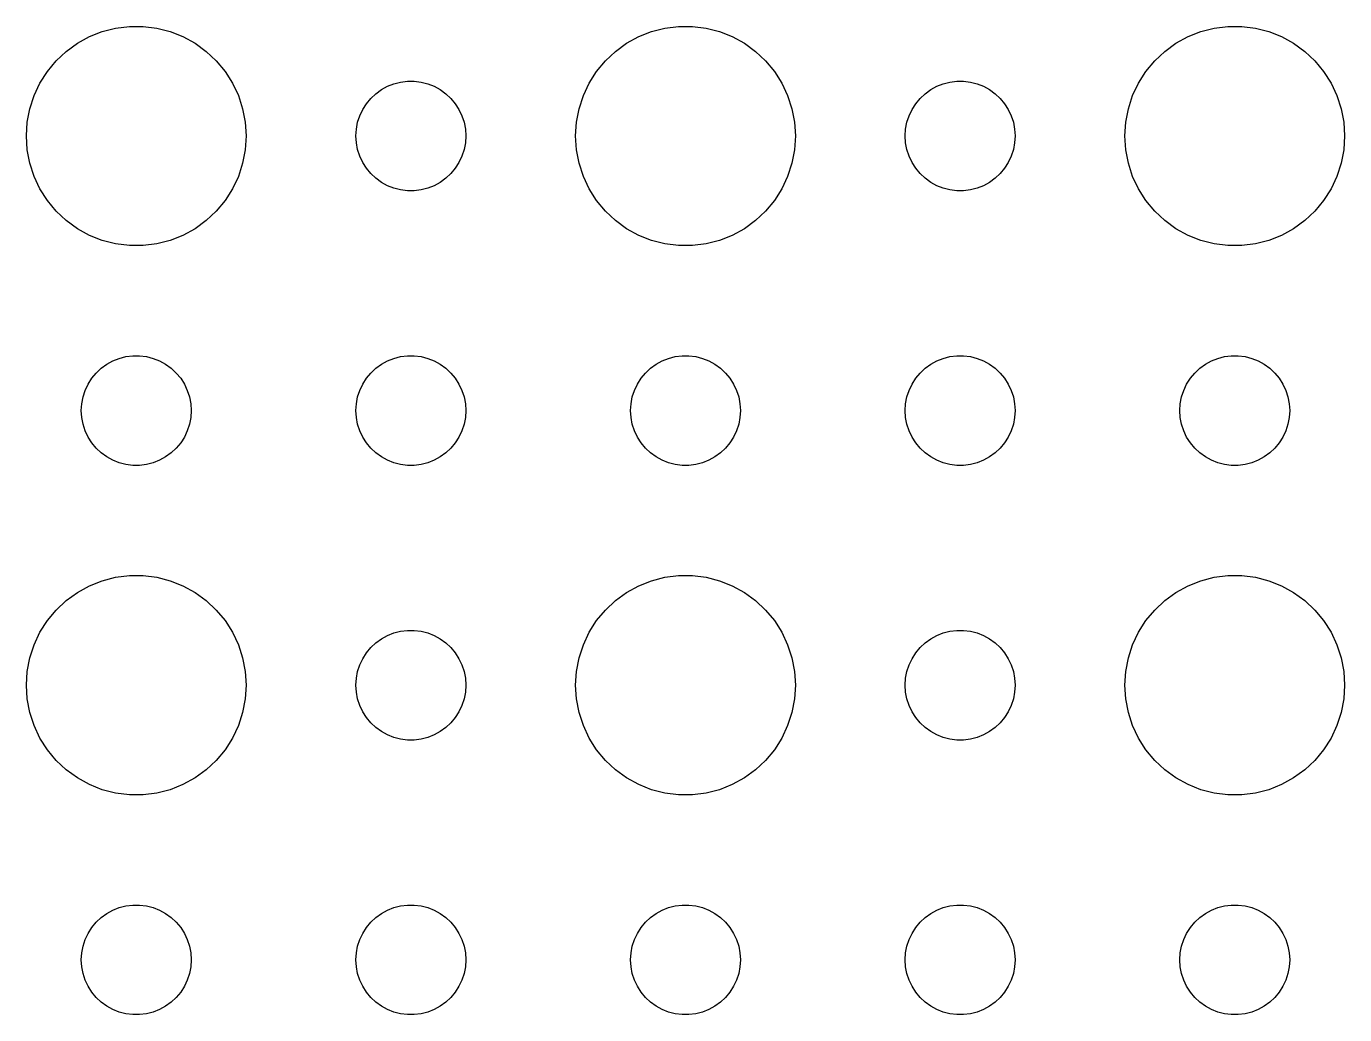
# Model space of a CAD drawing. Header units: metres. Extents: x -150 to 150, y -104 to 104.
# Drawn here: x -115.5 to -79.5, y -31.5 to -4.51 of the extents above; entities that cross this region are included whole.
import ezdxf

# ---------------------------------------------------------------- set-up
doc = ezdxf.new("R2010")
doc.units = ezdxf.units.M

msp = doc.modelspace()

# ---------------------------------------------------------------- linework, layer by layer
for p, q in [((-113.777, -4.78551), (-113.427, -4.64682)), ((-113.427, -4.64682), (-113.062, -4.55313)), ((-113.062, -4.55313), (-112.688, -4.50591)), ((-112.688, -4.50591), (-112.312, -4.50591)), ((-112.312, -4.50591), (-111.938, -4.55313)), ((-111.938, -4.55313), (-111.573, -4.64682)), ((-111.573, -4.64682), (-111.223, -4.78551)), ((-98.7773, -4.78551), (-98.427, -4.64682)), ((-98.427, -4.64682), (-98.0621, -4.55313)), ((-98.0621, -4.55313), (-97.6884, -4.50591)), ((-97.6884, -4.50591), (-97.3116, -4.50591)), ((-97.3116, -4.50591), (-96.9379, -4.55313)), ((-96.9379, -4.55313), (-96.573, -4.64682)), ((-96.573, -4.64682), (-96.2227, -4.78551)), ((-83.7773, -4.78551), (-83.427, -4.64682)), ((-83.427, -4.64682), (-83.0621, -4.55313)), ((-83.0621, -4.55313), (-82.6884, -4.50591)), ((-82.6884, -4.50591), (-82.3116, -4.50591)), ((-82.3116, -4.50591), (-81.9379, -4.55313)), ((-81.9379, -4.55313), (-81.573, -4.64682)), ((-81.573, -4.64682), (-81.2227, -4.78551)), ((-114.412, -5.18845), (-114.107, -4.96701)), ((-114.107, -4.96701), (-113.777, -4.78551)), ((-111.223, -4.78551), (-110.893, -4.96701)), ((-110.893, -4.96701), (-110.588, -5.18845)), ((-99.4123, -5.18845), (-99.1075, -4.96701)), ((-99.1075, -4.96701), (-98.7773, -4.78551)), ((-96.2227, -4.78551), (-95.8925, -4.96701)), ((-95.8925, -4.96701), (-95.5877, -5.18845)), ((-84.4123, -5.18845), (-84.1075, -4.96701)), ((-84.1075, -4.96701), (-83.7773, -4.78551)), ((-81.2227, -4.78551), (-80.8925, -4.96701)), ((-80.8925, -4.96701), (-80.5877, -5.18845)), ((-114.687, -5.44635), (-114.412, -5.18845)), ((-110.588, -5.18845), (-110.313, -5.44635)), ((-99.6869, -5.44635), (-99.4123, -5.18845)), ((-95.5877, -5.18845), (-95.3131, -5.44635)), ((-84.6869, -5.44635), (-84.4123, -5.18845)), ((-80.5877, -5.18845), (-80.3131, -5.44635)), ((-115.129, -6.05473), (-114.927, -5.73663)), ((-114.927, -5.73663), (-114.687, -5.44635)), ((-110.313, -5.44635), (-110.073, -5.73663)), ((-110.073, -5.73663), (-109.871, -6.05473)), ((-100.129, -6.05473), (-99.927, -5.73663)), ((-99.927, -5.73663), (-99.6869, -5.44635)), ((-95.3131, -5.44635), (-95.073, -5.73663)), ((-95.073, -5.73663), (-94.8711, -6.05473)), ((-85.1289, -6.05473), (-84.927, -5.73663)), ((-84.927, -5.73663), (-84.6869, -5.44635)), ((-80.3131, -5.44635), (-80.073, -5.73663)), ((-80.073, -5.73663), (-79.8711, -6.05473)), ((-115.289, -6.39561), (-115.129, -6.05473)), ((-109.871, -6.05473), (-109.711, -6.39561)), ((-105.639, -6.14275), (-105.464, -6.07341)), ((-105.464, -6.07341), (-105.281, -6.02657)), ((-105.281, -6.02657), (-105.094, -6.00294)), ((-105.094, -6.00294), (-104.906, -6.00294)), ((-104.906, -6.00294), (-104.719, -6.02657)), ((-104.719, -6.02657), (-104.536, -6.07341)), ((-104.536, -6.07341), (-104.361, -6.14275)), ((-100.289, -6.39561), (-100.129, -6.05473)), ((-94.8711, -6.05473), (-94.7107, -6.39561)), ((-90.6387, -6.14275), (-90.4635, -6.07341)), ((-90.4635, -6.07341), (-90.2811, -6.02657)), ((-90.2811, -6.02657), (-90.0942, -6.00294)), ((-90.0942, -6.00294), (-89.9058, -6.00294)), ((-89.9058, -6.00294), (-89.7189, -6.02657)), ((-89.7189, -6.02657), (-89.5365, -6.07341)), ((-89.5365, -6.07341), (-89.3613, -6.14275)), ((-85.2893, -6.39561), (-85.1289, -6.05473)), ((-79.8711, -6.05473), (-79.7107, -6.39561)), ((-115.406, -6.75392), (-115.289, -6.39561)), ((-109.711, -6.39561), (-109.594, -6.75392)), ((-106.214, -6.61832), (-106.093, -6.47318)), ((-106.093, -6.47318), (-105.956, -6.34422)), ((-105.956, -6.34422), (-105.804, -6.23351)), ((-105.804, -6.23351), (-105.639, -6.14275)), ((-104.361, -6.14275), (-104.196, -6.23351)), ((-104.196, -6.23351), (-104.044, -6.34422)), ((-104.044, -6.34422), (-103.907, -6.47318)), ((-103.907, -6.47318), (-103.786, -6.61832)), ((-100.406, -6.75392), (-100.289, -6.39561)), ((-94.7107, -6.39561), (-94.5943, -6.75392)), ((-91.2135, -6.61832), (-91.0934, -6.47318)), ((-91.0934, -6.47318), (-90.9561, -6.34422)), ((-90.9561, -6.34422), (-90.8037, -6.23351)), ((-90.8037, -6.23351), (-90.6387, -6.14275)), ((-89.3613, -6.14275), (-89.1963, -6.23351)), ((-89.1963, -6.23351), (-89.0439, -6.34422)), ((-89.0439, -6.34422), (-88.9065, -6.47318)), ((-88.9065, -6.47318), (-88.7865, -6.61832)), ((-85.4057, -6.75392), (-85.2893, -6.39561)), ((-79.7107, -6.39561), (-79.5943, -6.75392)), ((-115.476, -7.12399), (-115.406, -6.75392)), ((-109.594, -6.75392), (-109.524, -7.12399)), ((-106.395, -6.9478), (-106.314, -6.77736)), ((-106.314, -6.77736), (-106.214, -6.61832)), ((-103.786, -6.61832), (-103.686, -6.77736)), ((-103.686, -6.77736), (-103.605, -6.9478)), ((-100.476, -7.12399), (-100.406, -6.75392)), ((-94.5943, -6.75392), (-94.5237, -7.12399)), ((-91.3947, -6.9478), (-91.3145, -6.77736)), ((-91.3145, -6.77736), (-91.2135, -6.61832)), ((-88.7865, -6.61832), (-88.6855, -6.77736)), ((-88.6855, -6.77736), (-88.6053, -6.9478)), ((-85.4763, -7.12399), (-85.4057, -6.75392)), ((-79.5943, -6.75392), (-79.5237, -7.12399)), ((-115.5, -7.5), (-115.476, -7.12399)), ((-109.524, -7.12399), (-109.5, -7.5)), ((-106.488, -7.312), (-106.453, -7.12695)), ((-106.453, -7.12695), (-106.395, -6.9478)), ((-103.605, -6.9478), (-103.547, -7.12695)), ((-103.547, -7.12695), (-103.512, -7.312)), ((-100.5, -7.5), (-100.476, -7.12399)), ((-94.5237, -7.12399), (-94.5, -7.5)), ((-91.4882, -7.312), (-91.4529, -7.12695)), ((-91.4529, -7.12695), (-91.3947, -6.9478)), ((-88.6053, -6.9478), (-88.5471, -7.12695)), ((-88.5471, -7.12695), (-88.5118, -7.312)), ((-85.5, -7.5), (-85.4763, -7.12399)), ((-79.5237, -7.12399), (-79.5, -7.5)), ((-115.476, -7.87599), (-115.5, -7.5)), ((-109.5, -7.5), (-109.524, -7.87599)), ((-106.5, -7.5), (-106.488, -7.312)), ((-106.488, -7.68799), (-106.5, -7.5)), ((-103.512, -7.312), (-103.5, -7.5)), ((-103.5, -7.5), (-103.512, -7.68799)), ((-100.476, -7.87599), (-100.5, -7.5)), ((-94.5, -7.5), (-94.5237, -7.87599)), ((-91.5, -7.5), (-91.4882, -7.312)), ((-91.4882, -7.68799), (-91.5, -7.5)), ((-88.5118, -7.312), (-88.5, -7.5)), ((-88.5, -7.5), (-88.5118, -7.68799)), ((-85.4763, -7.87599), (-85.5, -7.5)), ((-79.5, -7.5), (-79.5237, -7.87599)), ((-115.406, -8.24606), (-115.476, -7.87599)), ((-109.524, -7.87599), (-109.594, -8.24606)), ((-106.453, -7.87303), (-106.488, -7.68799)), ((-106.395, -8.05219), (-106.453, -7.87303)), ((-103.547, -7.87303), (-103.605, -8.05219)), ((-103.512, -7.68799), (-103.547, -7.87303)), ((-100.406, -8.24606), (-100.476, -7.87599)), ((-94.5237, -7.87599), (-94.5943, -8.24606)), ((-91.4529, -7.87303), (-91.4882, -7.68799)), ((-91.3947, -8.05219), (-91.4529, -7.87303)), ((-88.5471, -7.87303), (-88.6053, -8.05219)), ((-88.5118, -7.68799), (-88.5471, -7.87303)), ((-85.4057, -8.24606), (-85.4763, -7.87599)), ((-79.5237, -7.87599), (-79.5943, -8.24606)), ((-115.289, -8.60437), (-115.406, -8.24606)), ((-109.594, -8.24606), (-109.711, -8.60437)), ((-106.314, -8.22263), (-106.395, -8.05219)), ((-106.214, -8.38167), (-106.314, -8.22263)), ((-103.686, -8.22263), (-103.786, -8.38167)), ((-103.605, -8.05219), (-103.686, -8.22263)), ((-100.289, -8.60437), (-100.406, -8.24606)), ((-94.5943, -8.24606), (-94.7107, -8.60437)), ((-91.3145, -8.22263), (-91.3947, -8.05219)), ((-91.2135, -8.38167), (-91.3145, -8.22263)), ((-88.6855, -8.22263), (-88.7865, -8.38167)), ((-88.6053, -8.05219), (-88.6855, -8.22263)), ((-85.2893, -8.60437), (-85.4057, -8.24606)), ((-79.5943, -8.24606), (-79.7107, -8.60437)), ((-115.129, -8.94525), (-115.289, -8.60437)), ((-109.711, -8.60437), (-109.871, -8.94525)), ((-106.093, -8.52681), (-106.214, -8.38167)), ((-105.956, -8.65576), (-106.093, -8.52681)), ((-103.907, -8.52681), (-104.044, -8.65576)), ((-103.786, -8.38167), (-103.907, -8.52681)), ((-100.129, -8.94525), (-100.289, -8.60437)), ((-94.7107, -8.60437), (-94.8711, -8.94525)), ((-91.0934, -8.52681), (-91.2135, -8.38167)), ((-90.9561, -8.65576), (-91.0934, -8.52681)), ((-88.9065, -8.52681), (-89.0439, -8.65576)), ((-88.7865, -8.38167), (-88.9065, -8.52681)), ((-85.1289, -8.94525), (-85.2893, -8.60437)), ((-79.7107, -8.60437), (-79.8711, -8.94525)), ((-114.927, -9.26335), (-115.129, -8.94525)), ((-109.871, -8.94525), (-110.073, -9.26335)), ((-105.804, -8.76648), (-105.956, -8.65576)), ((-105.639, -8.85724), (-105.804, -8.76648)), ((-105.464, -8.92657), (-105.639, -8.85724)), ((-105.281, -8.97342), (-105.464, -8.92657)), ((-105.094, -8.99704), (-105.281, -8.97342)), ((-104.906, -8.99704), (-105.094, -8.99704)), ((-104.719, -8.97342), (-104.906, -8.99704)), ((-104.536, -8.92657), (-104.719, -8.97342)), ((-104.361, -8.85724), (-104.536, -8.92657)), ((-104.196, -8.76648), (-104.361, -8.85724)), ((-104.044, -8.65576), (-104.196, -8.76648)), ((-99.927, -9.26335), (-100.129, -8.94525)), ((-94.8711, -8.94525), (-95.073, -9.26335)), ((-90.8037, -8.76648), (-90.9561, -8.65576)), ((-90.6387, -8.85724), (-90.8037, -8.76648)), ((-90.4635, -8.92657), (-90.6387, -8.85724)), ((-90.2811, -8.97342), (-90.4635, -8.92657)), ((-90.0942, -8.99704), (-90.2811, -8.97342)), ((-89.9058, -8.99704), (-90.0942, -8.99704)), ((-89.7189, -8.97342), (-89.9058, -8.99704)), ((-89.5365, -8.92657), (-89.7189, -8.97342)), ((-89.3613, -8.85724), (-89.5365, -8.92657)), ((-89.1963, -8.76648), (-89.3613, -8.85724)), ((-89.0439, -8.65576), (-89.1963, -8.76648)), ((-84.927, -9.26335), (-85.1289, -8.94525)), ((-79.8711, -8.94525), (-80.073, -9.26335)), ((-114.687, -9.55363), (-114.927, -9.26335)), ((-110.073, -9.26335), (-110.313, -9.55363)), ((-99.6869, -9.55363), (-99.927, -9.26335)), ((-95.073, -9.26335), (-95.3131, -9.55363)), ((-84.6869, -9.55363), (-84.927, -9.26335)), ((-80.073, -9.26335), (-80.3131, -9.55363)), ((-114.412, -9.81154), (-114.687, -9.55363)), ((-110.313, -9.55363), (-110.588, -9.81154)), ((-99.4123, -9.81154), (-99.6869, -9.55363)), ((-95.3131, -9.55363), (-95.5877, -9.81154)), ((-84.4123, -9.81154), (-84.6869, -9.55363)), ((-80.3131, -9.55363), (-80.5877, -9.81154)), ((-114.107, -10.033), (-114.412, -9.81154)), ((-113.777, -10.2145), (-114.107, -10.033)), ((-110.893, -10.033), (-111.223, -10.2145)), ((-110.588, -9.81154), (-110.893, -10.033)), ((-99.1075, -10.033), (-99.4123, -9.81154)), ((-98.7773, -10.2145), (-99.1075, -10.033)), ((-95.8925, -10.033), (-96.2227, -10.2145)), ((-95.5877, -9.81154), (-95.8925, -10.033)), ((-84.1075, -10.033), (-84.4123, -9.81154)), ((-83.7773, -10.2145), (-84.1075, -10.033)), ((-80.8925, -10.033), (-81.2227, -10.2145)), ((-80.5877, -9.81154), (-80.8925, -10.033)), ((-113.427, -10.3532), (-113.777, -10.2145)), ((-113.062, -10.4469), (-113.427, -10.3532)), ((-111.573, -10.3532), (-111.938, -10.4469)), ((-111.223, -10.2145), (-111.573, -10.3532)), ((-98.427, -10.3532), (-98.7773, -10.2145)), ((-98.0621, -10.4469), (-98.427, -10.3532)), ((-96.573, -10.3532), (-96.9379, -10.4469)), ((-96.2227, -10.2145), (-96.573, -10.3532)), ((-83.427, -10.3532), (-83.7773, -10.2145)), ((-83.0621, -10.4469), (-83.427, -10.3532)), ((-81.573, -10.3532), (-81.9379, -10.4469)), ((-81.2227, -10.2145), (-81.573, -10.3532)), ((-112.688, -10.4941), (-113.062, -10.4469)), ((-112.312, -10.4941), (-112.688, -10.4941)), ((-111.938, -10.4469), (-112.312, -10.4941)), ((-97.6884, -10.4941), (-98.0621, -10.4469)), ((-97.3116, -10.4941), (-97.6884, -10.4941)), ((-96.9379, -10.4469), (-97.3116, -10.4941)), ((-82.6884, -10.4941), (-83.0621, -10.4469)), ((-82.3116, -10.4941), (-82.6884, -10.4941)), ((-81.9379, -10.4469), (-82.3116, -10.4941)), ((-113.304, -13.7335), (-113.139, -13.6427)), ((-113.139, -13.6427), (-112.964, -13.5734)), ((-112.964, -13.5734), (-112.781, -13.5266)), ((-112.781, -13.5266), (-112.594, -13.5029)), ((-112.594, -13.5029), (-112.406, -13.5029)), ((-112.406, -13.5029), (-112.219, -13.5266)), ((-112.219, -13.5266), (-112.036, -13.5734)), ((-112.036, -13.5734), (-111.861, -13.6427)), ((-111.861, -13.6427), (-111.696, -13.7335)), ((-105.804, -13.7335), (-105.639, -13.6427)), ((-105.639, -13.6427), (-105.464, -13.5734)), ((-105.464, -13.5734), (-105.281, -13.5266)), ((-105.281, -13.5266), (-105.094, -13.5029)), ((-105.094, -13.5029), (-104.906, -13.5029)), ((-104.906, -13.5029), (-104.719, -13.5266)), ((-104.719, -13.5266), (-104.536, -13.5734)), ((-104.536, -13.5734), (-104.361, -13.6427)), ((-104.361, -13.6427), (-104.196, -13.7335)), ((-98.3037, -13.7335), (-98.1387, -13.6427)), ((-98.1387, -13.6427), (-97.9635, -13.5734)), ((-97.9635, -13.5734), (-97.7811, -13.5266)), ((-97.7811, -13.5266), (-97.5942, -13.5029)), ((-97.5942, -13.5029), (-97.4058, -13.5029)), ((-97.4058, -13.5029), (-97.2189, -13.5266)), ((-97.2189, -13.5266), (-97.0365, -13.5734)), ((-97.0365, -13.5734), (-96.8613, -13.6427)), ((-96.8613, -13.6427), (-96.6963, -13.7335)), ((-90.8037, -13.7335), (-90.6387, -13.6427)), ((-90.6387, -13.6427), (-90.4635, -13.5734)), ((-90.4635, -13.5734), (-90.2811, -13.5266)), ((-90.2811, -13.5266), (-90.0942, -13.5029)), ((-90.0942, -13.5029), (-89.9058, -13.5029)), ((-89.9058, -13.5029), (-89.7189, -13.5266)), ((-89.7189, -13.5266), (-89.5365, -13.5734)), ((-89.5365, -13.5734), (-89.3613, -13.6427)), ((-89.3613, -13.6427), (-89.1963, -13.7335)), ((-83.3037, -13.7335), (-83.1387, -13.6427)), ((-83.1387, -13.6427), (-82.9635, -13.5734)), ((-82.9635, -13.5734), (-82.7811, -13.5266)), ((-82.7811, -13.5266), (-82.5942, -13.5029)), ((-82.5942, -13.5029), (-82.4058, -13.5029)), ((-82.4058, -13.5029), (-82.2189, -13.5266)), ((-82.2189, -13.5266), (-82.0365, -13.5734)), ((-82.0365, -13.5734), (-81.8613, -13.6427)), ((-81.8613, -13.6427), (-81.6963, -13.7335)), ((-113.714, -14.1183), (-113.593, -13.9732)), ((-113.593, -13.9732), (-113.456, -13.8442)), ((-113.456, -13.8442), (-113.304, -13.7335)), ((-111.696, -13.7335), (-111.544, -13.8442)), ((-111.544, -13.8442), (-111.407, -13.9732)), ((-111.407, -13.9732), (-111.286, -14.1183)), ((-106.214, -14.1183), (-106.093, -13.9732)), ((-106.093, -13.9732), (-105.956, -13.8442)), ((-105.956, -13.8442), (-105.804, -13.7335)), ((-104.196, -13.7335), (-104.044, -13.8442)), ((-104.044, -13.8442), (-103.907, -13.9732)), ((-103.907, -13.9732), (-103.786, -14.1183)), ((-98.7135, -14.1183), (-98.5934, -13.9732)), ((-98.5934, -13.9732), (-98.4561, -13.8442)), ((-98.4561, -13.8442), (-98.3037, -13.7335)), ((-96.6963, -13.7335), (-96.5439, -13.8442)), ((-96.5439, -13.8442), (-96.4065, -13.9732)), ((-96.4065, -13.9732), (-96.2865, -14.1183)), ((-91.2135, -14.1183), (-91.0934, -13.9732)), ((-91.0934, -13.9732), (-90.9561, -13.8442)), ((-90.9561, -13.8442), (-90.8037, -13.7335)), ((-89.1963, -13.7335), (-89.0439, -13.8442)), ((-89.0439, -13.8442), (-88.9065, -13.9732)), ((-88.9065, -13.9732), (-88.7865, -14.1183)), ((-83.7135, -14.1183), (-83.5934, -13.9732)), ((-83.5934, -13.9732), (-83.4561, -13.8442)), ((-83.4561, -13.8442), (-83.3037, -13.7335)), ((-81.6963, -13.7335), (-81.5439, -13.8442)), ((-81.5439, -13.8442), (-81.4065, -13.9732)), ((-81.4065, -13.9732), (-81.2865, -14.1183)), ((-113.895, -14.4478), (-113.814, -14.2774)), ((-113.814, -14.2774), (-113.714, -14.1183)), ((-111.286, -14.1183), (-111.186, -14.2774)), ((-111.186, -14.2774), (-111.105, -14.4478)), ((-106.395, -14.4478), (-106.314, -14.2774)), ((-106.314, -14.2774), (-106.214, -14.1183)), ((-103.786, -14.1183), (-103.686, -14.2774)), ((-103.686, -14.2774), (-103.605, -14.4478)), ((-98.8947, -14.4478), (-98.8145, -14.2774)), ((-98.8145, -14.2774), (-98.7135, -14.1183)), ((-96.2865, -14.1183), (-96.1855, -14.2774)), ((-96.1855, -14.2774), (-96.1053, -14.4478)), ((-91.3947, -14.4478), (-91.3145, -14.2774)), ((-91.3145, -14.2774), (-91.2135, -14.1183)), ((-88.7865, -14.1183), (-88.6855, -14.2774)), ((-88.6855, -14.2774), (-88.6053, -14.4478)), ((-83.8947, -14.4478), (-83.8145, -14.2774)), ((-83.8145, -14.2774), (-83.7135, -14.1183)), ((-81.2865, -14.1183), (-81.1855, -14.2774)), ((-81.1855, -14.2774), (-81.1053, -14.4478)), ((-113.988, -14.812), (-113.953, -14.627)), ((-113.953, -14.627), (-113.895, -14.4478)), ((-111.105, -14.4478), (-111.047, -14.627)), ((-111.047, -14.627), (-111.012, -14.812)), ((-106.488, -14.812), (-106.453, -14.627)), ((-106.453, -14.627), (-106.395, -14.4478)), ((-103.605, -14.4478), (-103.547, -14.627)), ((-103.547, -14.627), (-103.512, -14.812)), ((-98.9882, -14.812), (-98.9529, -14.627)), ((-98.9529, -14.627), (-98.8947, -14.4478)), ((-96.1053, -14.4478), (-96.0471, -14.627)), ((-96.0471, -14.627), (-96.0118, -14.812)), ((-91.4882, -14.812), (-91.4529, -14.627)), ((-91.4529, -14.627), (-91.3947, -14.4478)), ((-88.6053, -14.4478), (-88.5471, -14.627)), ((-88.5471, -14.627), (-88.5118, -14.812)), ((-83.9882, -14.812), (-83.9529, -14.627)), ((-83.9529, -14.627), (-83.8947, -14.4478)), ((-81.1053, -14.4478), (-81.0471, -14.627)), ((-81.0471, -14.627), (-81.0118, -14.812)), ((-114, -15), (-113.988, -14.812)), ((-113.988, -15.188), (-114, -15)), ((-111.012, -14.812), (-111, -15)), ((-111, -15), (-111.012, -15.188)), ((-106.5, -15), (-106.488, -14.812)), ((-106.488, -15.188), (-106.5, -15)), ((-103.512, -14.812), (-103.5, -15)), ((-103.5, -15), (-103.512, -15.188)), ((-99, -15), (-98.9882, -14.812)), ((-98.9882, -15.188), (-99, -15)), ((-96.0118, -14.812), (-96, -15)), ((-96, -15), (-96.0118, -15.188)), ((-91.5, -15), (-91.4882, -14.812)), ((-91.4882, -15.188), (-91.5, -15)), ((-88.5118, -14.812), (-88.5, -15)), ((-88.5, -15), (-88.5118, -15.188)), ((-84, -15), (-83.9882, -14.812)), ((-83.9882, -15.188), (-84, -15)), ((-81.0118, -14.812), (-81, -15)), ((-81, -15), (-81.0118, -15.188)), ((-113.953, -15.373), (-113.988, -15.188)), ((-113.895, -15.5522), (-113.953, -15.373)), ((-111.047, -15.373), (-111.105, -15.5522)), ((-111.012, -15.188), (-111.047, -15.373)), ((-106.453, -15.373), (-106.488, -15.188)), ((-106.395, -15.5522), (-106.453, -15.373)), ((-103.547, -15.373), (-103.605, -15.5522)), ((-103.512, -15.188), (-103.547, -15.373)), ((-98.9529, -15.373), (-98.9882, -15.188)), ((-98.8947, -15.5522), (-98.9529, -15.373)), ((-96.0471, -15.373), (-96.1053, -15.5522)), ((-96.0118, -15.188), (-96.0471, -15.373)), ((-91.4529, -15.373), (-91.4882, -15.188)), ((-91.3947, -15.5522), (-91.4529, -15.373)), ((-88.5471, -15.373), (-88.6053, -15.5522)), ((-88.5118, -15.188), (-88.5471, -15.373)), ((-83.9529, -15.373), (-83.9882, -15.188)), ((-83.8947, -15.5522), (-83.9529, -15.373)), ((-81.0471, -15.373), (-81.1053, -15.5522)), ((-81.0118, -15.188), (-81.0471, -15.373)), ((-113.814, -15.7226), (-113.895, -15.5522)), ((-113.714, -15.8817), (-113.814, -15.7226)), ((-111.186, -15.7226), (-111.286, -15.8817)), ((-111.105, -15.5522), (-111.186, -15.7226)), ((-106.314, -15.7226), (-106.395, -15.5522)), ((-106.214, -15.8817), (-106.314, -15.7226)), ((-103.686, -15.7226), (-103.786, -15.8817)), ((-103.605, -15.5522), (-103.686, -15.7226)), ((-98.8145, -15.7226), (-98.8947, -15.5522)), ((-98.7135, -15.8817), (-98.8145, -15.7226)), ((-96.1855, -15.7226), (-96.2865, -15.8817)), ((-96.1053, -15.5522), (-96.1855, -15.7226)), ((-91.3145, -15.7226), (-91.3947, -15.5522)), ((-91.2135, -15.8817), (-91.3145, -15.7226)), ((-88.6855, -15.7226), (-88.7865, -15.8817)), ((-88.6053, -15.5522), (-88.6855, -15.7226)), ((-83.8145, -15.7226), (-83.8947, -15.5522)), ((-83.7135, -15.8817), (-83.8145, -15.7226)), ((-81.1855, -15.7226), (-81.2865, -15.8817)), ((-81.1053, -15.5522), (-81.1855, -15.7226)), ((-113.593, -16.0268), (-113.714, -15.8817)), ((-113.456, -16.1558), (-113.593, -16.0268)), ((-113.304, -16.2665), (-113.456, -16.1558)), ((-111.544, -16.1558), (-111.696, -16.2665)), ((-111.407, -16.0268), (-111.544, -16.1558)), ((-111.286, -15.8817), (-111.407, -16.0268)), ((-106.093, -16.0268), (-106.214, -15.8817)), ((-105.956, -16.1558), (-106.093, -16.0268)), ((-105.804, -16.2665), (-105.956, -16.1558)), ((-104.044, -16.1558), (-104.196, -16.2665)), ((-103.907, -16.0268), (-104.044, -16.1558)), ((-103.786, -15.8817), (-103.907, -16.0268)), ((-98.5934, -16.0268), (-98.7135, -15.8817)), ((-98.4561, -16.1558), (-98.5934, -16.0268)), ((-98.3037, -16.2665), (-98.4561, -16.1558)), ((-96.5439, -16.1558), (-96.6963, -16.2665)), ((-96.4065, -16.0268), (-96.5439, -16.1558)), ((-96.2865, -15.8817), (-96.4065, -16.0268)), ((-91.0934, -16.0268), (-91.2135, -15.8817)), ((-90.9561, -16.1558), (-91.0934, -16.0268)), ((-90.8037, -16.2665), (-90.9561, -16.1558)), ((-89.0439, -16.1558), (-89.1963, -16.2665)), ((-88.9065, -16.0268), (-89.0439, -16.1558)), ((-88.7865, -15.8817), (-88.9065, -16.0268)), ((-83.5934, -16.0268), (-83.7135, -15.8817)), ((-83.4561, -16.1558), (-83.5934, -16.0268)), ((-83.3037, -16.2665), (-83.4561, -16.1558)), ((-81.5439, -16.1558), (-81.6963, -16.2665)), ((-81.4065, -16.0268), (-81.5439, -16.1558)), ((-81.2865, -15.8817), (-81.4065, -16.0268)), ((-113.139, -16.3572), (-113.304, -16.2665)), ((-112.964, -16.4266), (-113.139, -16.3572)), ((-112.781, -16.4734), (-112.964, -16.4266)), ((-112.594, -16.497), (-112.781, -16.4734)), ((-112.406, -16.497), (-112.594, -16.497)), ((-112.219, -16.4734), (-112.406, -16.497)), ((-112.036, -16.4266), (-112.219, -16.4734)), ((-111.861, -16.3572), (-112.036, -16.4266)), ((-111.696, -16.2665), (-111.861, -16.3572)), ((-105.639, -16.3572), (-105.804, -16.2665)), ((-105.464, -16.4266), (-105.639, -16.3572)), ((-105.281, -16.4734), (-105.464, -16.4266)), ((-105.094, -16.497), (-105.281, -16.4734)), ((-104.906, -16.497), (-105.094, -16.497)), ((-104.719, -16.4734), (-104.906, -16.497)), ((-104.536, -16.4266), (-104.719, -16.4734)), ((-104.361, -16.3572), (-104.536, -16.4266)), ((-104.196, -16.2665), (-104.361, -16.3572)), ((-98.1387, -16.3572), (-98.3037, -16.2665)), ((-97.9635, -16.4266), (-98.1387, -16.3572)), ((-97.7811, -16.4734), (-97.9635, -16.4266)), ((-97.5942, -16.497), (-97.7811, -16.4734)), ((-97.4058, -16.497), (-97.5942, -16.497)), ((-97.2189, -16.4734), (-97.4058, -16.497)), ((-97.0365, -16.4266), (-97.2189, -16.4734)), ((-96.8613, -16.3572), (-97.0365, -16.4266)), ((-96.6963, -16.2665), (-96.8613, -16.3572)), ((-90.6387, -16.3572), (-90.8037, -16.2665)), ((-90.4635, -16.4266), (-90.6387, -16.3572)), ((-90.2811, -16.4734), (-90.4635, -16.4266)), ((-90.0942, -16.497), (-90.2811, -16.4734)), ((-89.9058, -16.497), (-90.0942, -16.497)), ((-89.7189, -16.4734), (-89.9058, -16.497)), ((-89.5365, -16.4266), (-89.7189, -16.4734)), ((-89.3613, -16.3572), (-89.5365, -16.4266)), ((-89.1963, -16.2665), (-89.3613, -16.3572)), ((-83.1387, -16.3572), (-83.3037, -16.2665)), ((-82.9635, -16.4266), (-83.1387, -16.3572)), ((-82.7811, -16.4734), (-82.9635, -16.4266)), ((-82.5942, -16.497), (-82.7811, -16.4734)), ((-82.4058, -16.497), (-82.5942, -16.497)), ((-82.2189, -16.4734), (-82.4058, -16.497)), ((-82.0365, -16.4266), (-82.2189, -16.4734)), ((-81.8613, -16.3572), (-82.0365, -16.4266)), ((-81.6963, -16.2665), (-81.8613, -16.3572)), ((-114.107, -19.967), (-113.777, -19.7855)), ((-113.777, -19.7855), (-113.427, -19.6468)), ((-113.427, -19.6468), (-113.062, -19.5531)), ((-113.062, -19.5531), (-112.688, -19.5059)), ((-112.688, -19.5059), (-112.312, -19.5059)), ((-112.312, -19.5059), (-111.938, -19.5531)), ((-111.938, -19.5531), (-111.573, -19.6468)), ((-111.573, -19.6468), (-111.223, -19.7855)), ((-111.223, -19.7855), (-110.893, -19.967)), ((-99.1075, -19.967), (-98.7773, -19.7855)), ((-98.7773, -19.7855), (-98.427, -19.6468)), ((-98.427, -19.6468), (-98.0621, -19.5531)), ((-98.0621, -19.5531), (-97.6884, -19.5059)), ((-97.6884, -19.5059), (-97.3116, -19.5059)), ((-97.3116, -19.5059), (-96.9379, -19.5531)), ((-96.9379, -19.5531), (-96.573, -19.6468)), ((-96.573, -19.6468), (-96.2227, -19.7855)), ((-96.2227, -19.7855), (-95.8925, -19.967)), ((-84.1075, -19.967), (-83.7773, -19.7855)), ((-83.7773, -19.7855), (-83.427, -19.6468)), ((-83.427, -19.6468), (-83.0621, -19.5531)), ((-83.0621, -19.5531), (-82.6884, -19.5059)), ((-82.6884, -19.5059), (-82.3116, -19.5059)), ((-82.3116, -19.5059), (-81.9379, -19.5531)), ((-81.9379, -19.5531), (-81.573, -19.6468)), ((-81.573, -19.6468), (-81.2227, -19.7855)), ((-81.2227, -19.7855), (-80.8925, -19.967)), ((-114.412, -20.1884), (-114.107, -19.967)), ((-110.893, -19.967), (-110.588, -20.1884)), ((-99.4123, -20.1884), (-99.1075, -19.967)), ((-95.8925, -19.967), (-95.5877, -20.1884)), ((-84.4123, -20.1884), (-84.1075, -19.967)), ((-80.8925, -19.967), (-80.5877, -20.1884)), ((-114.927, -20.7366), (-114.687, -20.4464)), ((-114.687, -20.4464), (-114.412, -20.1884)), ((-110.588, -20.1884), (-110.313, -20.4464)), ((-110.313, -20.4464), (-110.073, -20.7366)), ((-99.927, -20.7366), (-99.6869, -20.4464)), ((-99.6869, -20.4464), (-99.4123, -20.1884)), ((-95.5877, -20.1884), (-95.3131, -20.4464)), ((-95.3131, -20.4464), (-95.073, -20.7366)), ((-84.927, -20.7366), (-84.6869, -20.4464)), ((-84.6869, -20.4464), (-84.4123, -20.1884)), ((-80.5877, -20.1884), (-80.3131, -20.4464)), ((-80.3131, -20.4464), (-80.073, -20.7366)), ((-115.129, -21.0547), (-114.927, -20.7366)), ((-110.073, -20.7366), (-109.871, -21.0547)), ((-100.129, -21.0547), (-99.927, -20.7366)), ((-95.073, -20.7366), (-94.8711, -21.0547)), ((-85.1289, -21.0547), (-84.927, -20.7366)), ((-80.073, -20.7366), (-79.8711, -21.0547)), ((-115.289, -21.3956), (-115.129, -21.0547)), ((-109.871, -21.0547), (-109.711, -21.3956)), ((-105.956, -21.3442), (-105.804, -21.2335)), ((-105.804, -21.2335), (-105.639, -21.1427)), ((-105.639, -21.1427), (-105.464, -21.0734)), ((-105.464, -21.0734), (-105.281, -21.0266)), ((-105.281, -21.0266), (-105.094, -21.003)), ((-105.094, -21.003), (-104.906, -21.003)), ((-104.906, -21.003), (-104.719, -21.0266)), ((-104.719, -21.0266), (-104.536, -21.0734)), ((-104.536, -21.0734), (-104.361, -21.1427)), ((-104.361, -21.1427), (-104.196, -21.2335)), ((-104.196, -21.2335), (-104.044, -21.3442)), ((-100.289, -21.3956), (-100.129, -21.0547)), ((-94.8711, -21.0547), (-94.7107, -21.3956)), ((-90.9561, -21.3442), (-90.8037, -21.2335)), ((-90.8037, -21.2335), (-90.6387, -21.1427)), ((-90.6387, -21.1427), (-90.4635, -21.0734)), ((-90.4635, -21.0734), (-90.2811, -21.0266)), ((-90.2811, -21.0266), (-90.0942, -21.003)), ((-90.0942, -21.003), (-89.9058, -21.003)), ((-89.9058, -21.003), (-89.7189, -21.0266)), ((-89.7189, -21.0266), (-89.5365, -21.0734)), ((-89.5365, -21.0734), (-89.3613, -21.1427)), ((-89.3613, -21.1427), (-89.1963, -21.2335)), ((-89.1963, -21.2335), (-89.0439, -21.3442)), ((-85.2893, -21.3956), (-85.1289, -21.0547)), ((-79.8711, -21.0547), (-79.7107, -21.3956)), ((-115.406, -21.7539), (-115.289, -21.3956)), ((-109.711, -21.3956), (-109.594, -21.7539)), ((-106.214, -21.6183), (-106.093, -21.4732)), ((-106.093, -21.4732), (-105.956, -21.3442)), ((-104.044, -21.3442), (-103.907, -21.4732)), ((-103.907, -21.4732), (-103.786, -21.6183)), ((-100.406, -21.7539), (-100.289, -21.3956)), ((-94.7107, -21.3956), (-94.5943, -21.7539)), ((-91.2135, -21.6183), (-91.0934, -21.4732)), ((-91.0934, -21.4732), (-90.9561, -21.3442)), ((-89.0439, -21.3442), (-88.9065, -21.4732)), ((-88.9065, -21.4732), (-88.7865, -21.6183)), ((-85.4057, -21.7539), (-85.2893, -21.3956)), ((-79.7107, -21.3956), (-79.5943, -21.7539)), ((-115.476, -22.124), (-115.406, -21.7539)), ((-109.594, -21.7539), (-109.524, -22.124)), ((-106.453, -22.127), (-106.395, -21.9478)), ((-106.395, -21.9478), (-106.314, -21.7774)), ((-106.314, -21.7774), (-106.214, -21.6183)), ((-103.786, -21.6183), (-103.686, -21.7774)), ((-103.686, -21.7774), (-103.605, -21.9478)), ((-103.605, -21.9478), (-103.547, -22.127)), ((-100.476, -22.124), (-100.406, -21.7539)), ((-94.5943, -21.7539), (-94.5237, -22.124)), ((-91.4529, -22.127), (-91.3947, -21.9478)), ((-91.3947, -21.9478), (-91.3145, -21.7774)), ((-91.3145, -21.7774), (-91.2135, -21.6183)), ((-88.7865, -21.6183), (-88.6855, -21.7774)), ((-88.6855, -21.7774), (-88.6053, -21.9478)), ((-88.6053, -21.9478), (-88.5471, -22.127)), ((-85.4763, -22.124), (-85.4057, -21.7539)), ((-79.5943, -21.7539), (-79.5237, -22.124)), ((-115.5, -22.5), (-115.476, -22.124)), ((-109.524, -22.124), (-109.5, -22.5)), ((-106.5, -22.5), (-106.488, -22.312)), ((-106.488, -22.312), (-106.453, -22.127)), ((-103.547, -22.127), (-103.512, -22.312)), ((-103.512, -22.312), (-103.5, -22.5)), ((-100.5, -22.5), (-100.476, -22.124)), ((-94.5237, -22.124), (-94.5, -22.5)), ((-91.5, -22.5), (-91.4882, -22.312)), ((-91.4882, -22.312), (-91.4529, -22.127)), ((-88.5471, -22.127), (-88.5118, -22.312)), ((-88.5118, -22.312), (-88.5, -22.5)), ((-85.5, -22.5), (-85.4763, -22.124)), ((-79.5237, -22.124), (-79.5, -22.5)), ((-115.476, -22.876), (-115.5, -22.5)), ((-109.5, -22.5), (-109.524, -22.876)), ((-106.488, -22.688), (-106.5, -22.5)), ((-103.5, -22.5), (-103.512, -22.688)), ((-100.476, -22.876), (-100.5, -22.5)), ((-94.5, -22.5), (-94.5237, -22.876)), ((-91.4882, -22.688), (-91.5, -22.5)), ((-88.5, -22.5), (-88.5118, -22.688)), ((-85.4763, -22.876), (-85.5, -22.5)), ((-79.5, -22.5), (-79.5237, -22.876)), ((-115.406, -23.2461), (-115.476, -22.876)), ((-109.524, -22.876), (-109.594, -23.2461)), ((-106.453, -22.873), (-106.488, -22.688)), ((-106.395, -23.0522), (-106.453, -22.873)), ((-103.547, -22.873), (-103.605, -23.0522)), ((-103.512, -22.688), (-103.547, -22.873)), ((-100.406, -23.2461), (-100.476, -22.876)), ((-94.5237, -22.876), (-94.5943, -23.2461)), ((-91.4529, -22.873), (-91.4882, -22.688)), ((-91.3947, -23.0522), (-91.4529, -22.873)), ((-88.5471, -22.873), (-88.6053, -23.0522)), ((-88.5118, -22.688), (-88.5471, -22.873)), ((-85.4057, -23.2461), (-85.4763, -22.876)), ((-79.5237, -22.876), (-79.5943, -23.2461)), ((-115.289, -23.6044), (-115.406, -23.2461)), ((-109.594, -23.2461), (-109.711, -23.6044)), ((-106.314, -23.2226), (-106.395, -23.0522)), ((-106.214, -23.3817), (-106.314, -23.2226)), ((-106.093, -23.5268), (-106.214, -23.3817)), ((-103.786, -23.3817), (-103.907, -23.5268)), ((-103.686, -23.2226), (-103.786, -23.3817)), ((-103.605, -23.0522), (-103.686, -23.2226)), ((-100.289, -23.6044), (-100.406, -23.2461)), ((-94.5943, -23.2461), (-94.7107, -23.6044)), ((-91.3145, -23.2226), (-91.3947, -23.0522)), ((-91.2135, -23.3817), (-91.3145, -23.2226)), ((-91.0934, -23.5268), (-91.2135, -23.3817)), ((-88.7865, -23.3817), (-88.9065, -23.5268)), ((-88.6855, -23.2226), (-88.7865, -23.3817)), ((-88.6053, -23.0522), (-88.6855, -23.2226)), ((-85.2893, -23.6044), (-85.4057, -23.2461)), ((-79.5943, -23.2461), (-79.7107, -23.6044)), ((-115.129, -23.9453), (-115.289, -23.6044)), ((-109.711, -23.6044), (-109.871, -23.9453)), ((-105.956, -23.6558), (-106.093, -23.5268)), ((-105.804, -23.7665), (-105.956, -23.6558)), ((-104.044, -23.6558), (-104.196, -23.7665)), ((-103.907, -23.5268), (-104.044, -23.6558)), ((-100.129, -23.9453), (-100.289, -23.6044)), ((-94.7107, -23.6044), (-94.8711, -23.9453)), ((-90.9561, -23.6558), (-91.0934, -23.5268)), ((-90.8037, -23.7665), (-90.9561, -23.6558)), ((-89.0439, -23.6558), (-89.1963, -23.7665)), ((-88.9065, -23.5268), (-89.0439, -23.6558)), ((-85.1289, -23.9453), (-85.2893, -23.6044)), ((-79.7107, -23.6044), (-79.8711, -23.9453)), ((-114.927, -24.2634), (-115.129, -23.9453)), ((-109.871, -23.9453), (-110.073, -24.2634)), ((-105.639, -23.8572), (-105.804, -23.7665)), ((-105.464, -23.9266), (-105.639, -23.8572)), ((-105.281, -23.9734), (-105.464, -23.9266)), ((-105.094, -23.997), (-105.281, -23.9734)), ((-104.906, -23.997), (-105.094, -23.997)), ((-104.719, -23.9734), (-104.906, -23.997)), ((-104.536, -23.9266), (-104.719, -23.9734)), ((-104.361, -23.8572), (-104.536, -23.9266)), ((-104.196, -23.7665), (-104.361, -23.8572)), ((-99.927, -24.2634), (-100.129, -23.9453)), ((-94.8711, -23.9453), (-95.073, -24.2634)), ((-90.6387, -23.8572), (-90.8037, -23.7665)), ((-90.4635, -23.9266), (-90.6387, -23.8572)), ((-90.2811, -23.9734), (-90.4635, -23.9266)), ((-90.0942, -23.997), (-90.2811, -23.9734)), ((-89.9058, -23.997), (-90.0942, -23.997)), ((-89.7189, -23.9734), (-89.9058, -23.997)), ((-89.5365, -23.9266), (-89.7189, -23.9734)), ((-89.3613, -23.8572), (-89.5365, -23.9266)), ((-89.1963, -23.7665), (-89.3613, -23.8572)), ((-84.927, -24.2634), (-85.1289, -23.9453)), ((-79.8711, -23.9453), (-80.073, -24.2634)), ((-114.687, -24.5536), (-114.927, -24.2634)), ((-110.073, -24.2634), (-110.313, -24.5536)), ((-99.6869, -24.5536), (-99.927, -24.2634)), ((-95.073, -24.2634), (-95.3131, -24.5536)), ((-84.6869, -24.5536), (-84.927, -24.2634)), ((-80.073, -24.2634), (-80.3131, -24.5536)), ((-114.412, -24.8115), (-114.687, -24.5536)), ((-114.107, -25.033), (-114.412, -24.8115)), ((-110.588, -24.8115), (-110.893, -25.033)), ((-110.313, -24.5536), (-110.588, -24.8115)), ((-99.4123, -24.8115), (-99.6869, -24.5536)), ((-99.1075, -25.033), (-99.4123, -24.8115)), ((-95.5877, -24.8115), (-95.8925, -25.033)), ((-95.3131, -24.5536), (-95.5877, -24.8115)), ((-84.4123, -24.8115), (-84.6869, -24.5536)), ((-84.1075, -25.033), (-84.4123, -24.8115)), ((-80.5877, -24.8115), (-80.8925, -25.033)), ((-80.3131, -24.5536), (-80.5877, -24.8115)), ((-113.777, -25.2145), (-114.107, -25.033)), ((-110.893, -25.033), (-111.223, -25.2145)), ((-98.7773, -25.2145), (-99.1075, -25.033)), ((-95.8925, -25.033), (-96.2227, -25.2145)), ((-83.7773, -25.2145), (-84.1075, -25.033)), ((-80.8925, -25.033), (-81.2227, -25.2145)), ((-113.427, -25.3532), (-113.777, -25.2145)), ((-113.062, -25.4469), (-113.427, -25.3532)), ((-112.688, -25.4941), (-113.062, -25.4469)), ((-112.312, -25.4941), (-112.688, -25.4941)), ((-111.938, -25.4469), (-112.312, -25.4941)), ((-111.573, -25.3532), (-111.938, -25.4469)), ((-111.223, -25.2145), (-111.573, -25.3532)), ((-98.427, -25.3532), (-98.7773, -25.2145)), ((-98.0621, -25.4469), (-98.427, -25.3532)), ((-97.6884, -25.4941), (-98.0621, -25.4469)), ((-97.3116, -25.4941), (-97.6884, -25.4941)), ((-96.9379, -25.4469), (-97.3116, -25.4941)), ((-96.573, -25.3532), (-96.9379, -25.4469)), ((-96.2227, -25.2145), (-96.573, -25.3532)), ((-83.427, -25.3532), (-83.7773, -25.2145)), ((-83.0621, -25.4469), (-83.427, -25.3532)), ((-82.6884, -25.4941), (-83.0621, -25.4469)), ((-82.3116, -25.4941), (-82.6884, -25.4941)), ((-81.9379, -25.4469), (-82.3116, -25.4941)), ((-81.573, -25.3532), (-81.9379, -25.4469)), ((-81.2227, -25.2145), (-81.573, -25.3532)), ((-113.456, -28.8442), (-113.304, -28.7335)), ((-113.304, -28.7335), (-113.139, -28.6427)), ((-113.139, -28.6427), (-112.964, -28.5734)), ((-112.964, -28.5734), (-112.781, -28.5266)), ((-112.781, -28.5266), (-112.594, -28.503)), ((-112.594, -28.503), (-112.406, -28.503)), ((-112.406, -28.503), (-112.219, -28.5266)), ((-112.219, -28.5266), (-112.036, -28.5734)), ((-112.036, -28.5734), (-111.861, -28.6427)), ((-111.861, -28.6427), (-111.696, -28.7335)), ((-111.696, -28.7335), (-111.544, -28.8442)), ((-105.956, -28.8442), (-105.804, -28.7335)), ((-105.804, -28.7335), (-105.639, -28.6427)), ((-105.639, -28.6427), (-105.464, -28.5734)), ((-105.464, -28.5734), (-105.281, -28.5266)), ((-105.281, -28.5266), (-105.094, -28.503)), ((-105.094, -28.503), (-104.906, -28.503)), ((-104.906, -28.503), (-104.719, -28.5266)), ((-104.719, -28.5266), (-104.536, -28.5734)), ((-104.536, -28.5734), (-104.361, -28.6427)), ((-104.361, -28.6427), (-104.196, -28.7335)), ((-104.196, -28.7335), (-104.044, -28.8442)), ((-98.4561, -28.8442), (-98.3037, -28.7335)), ((-98.3037, -28.7335), (-98.1387, -28.6427)), ((-98.1387, -28.6427), (-97.9635, -28.5734)), ((-97.9635, -28.5734), (-97.7811, -28.5266)), ((-97.7811, -28.5266), (-97.5942, -28.503)), ((-97.5942, -28.503), (-97.4058, -28.503)), ((-97.4058, -28.503), (-97.2189, -28.5266)), ((-97.2189, -28.5266), (-97.0365, -28.5734)), ((-97.0365, -28.5734), (-96.8613, -28.6427)), ((-96.8613, -28.6427), (-96.6963, -28.7335)), ((-96.6963, -28.7335), (-96.5439, -28.8442)), ((-90.9561, -28.8442), (-90.8037, -28.7335)), ((-90.8037, -28.7335), (-90.6387, -28.6427)), ((-90.6387, -28.6427), (-90.4635, -28.5734)), ((-90.4635, -28.5734), (-90.2811, -28.5266)), ((-90.2811, -28.5266), (-90.0942, -28.503)), ((-90.0942, -28.503), (-89.9058, -28.503)), ((-89.9058, -28.503), (-89.7189, -28.5266)), ((-89.7189, -28.5266), (-89.5365, -28.5734)), ((-89.5365, -28.5734), (-89.3613, -28.6427)), ((-89.3613, -28.6427), (-89.1963, -28.7335)), ((-89.1963, -28.7335), (-89.0439, -28.8442)), ((-83.4561, -28.8442), (-83.3037, -28.7335)), ((-83.3037, -28.7335), (-83.1387, -28.6427)), ((-83.1387, -28.6427), (-82.9635, -28.5734)), ((-82.9635, -28.5734), (-82.7811, -28.5266)), ((-82.7811, -28.5266), (-82.5942, -28.503)), ((-82.5942, -28.503), (-82.4058, -28.503)), ((-82.4058, -28.503), (-82.2189, -28.5266)), ((-82.2189, -28.5266), (-82.0365, -28.5734)), ((-82.0365, -28.5734), (-81.8613, -28.6427)), ((-81.8613, -28.6427), (-81.6963, -28.7335)), ((-81.6963, -28.7335), (-81.5439, -28.8442)), ((-113.814, -29.2774), (-113.714, -29.1183)), ((-113.714, -29.1183), (-113.593, -28.9732)), ((-113.593, -28.9732), (-113.456, -28.8442)), ((-111.544, -28.8442), (-111.407, -28.9732)), ((-111.407, -28.9732), (-111.286, -29.1183)), ((-111.286, -29.1183), (-111.186, -29.2774)), ((-106.314, -29.2774), (-106.214, -29.1183)), ((-106.214, -29.1183), (-106.093, -28.9732)), ((-106.093, -28.9732), (-105.956, -28.8442)), ((-104.044, -28.8442), (-103.907, -28.9732)), ((-103.907, -28.9732), (-103.786, -29.1183)), ((-103.786, -29.1183), (-103.686, -29.2774)), ((-98.8145, -29.2774), (-98.7135, -29.1183)), ((-98.7135, -29.1183), (-98.5934, -28.9732)), ((-98.5934, -28.9732), (-98.4561, -28.8442)), ((-96.5439, -28.8442), (-96.4065, -28.9732)), ((-96.4065, -28.9732), (-96.2865, -29.1183)), ((-96.2865, -29.1183), (-96.1855, -29.2774)), ((-91.3145, -29.2774), (-91.2135, -29.1183)), ((-91.2135, -29.1183), (-91.0934, -28.9732)), ((-91.0934, -28.9732), (-90.9561, -28.8442)), ((-89.0439, -28.8442), (-88.9065, -28.9732)), ((-88.9065, -28.9732), (-88.7865, -29.1183)), ((-88.7865, -29.1183), (-88.6855, -29.2774)), ((-83.8145, -29.2774), (-83.7135, -29.1183)), ((-83.7135, -29.1183), (-83.5934, -28.9732)), ((-83.5934, -28.9732), (-83.4561, -28.8442)), ((-81.5439, -28.8442), (-81.4065, -28.9732)), ((-81.4065, -28.9732), (-81.2865, -29.1183)), ((-81.2865, -29.1183), (-81.1855, -29.2774)), ((-113.953, -29.627), (-113.895, -29.4478)), ((-113.895, -29.4478), (-113.814, -29.2774)), ((-111.186, -29.2774), (-111.105, -29.4478)), ((-111.105, -29.4478), (-111.047, -29.627)), ((-106.453, -29.627), (-106.395, -29.4478)), ((-106.395, -29.4478), (-106.314, -29.2774)), ((-103.686, -29.2774), (-103.605, -29.4478)), ((-103.605, -29.4478), (-103.547, -29.627)), ((-98.9529, -29.627), (-98.8947, -29.4478)), ((-98.8947, -29.4478), (-98.8145, -29.2774)), ((-96.1855, -29.2774), (-96.1053, -29.4478)), ((-96.1053, -29.4478), (-96.0471, -29.627)), ((-91.4529, -29.627), (-91.3947, -29.4478)), ((-91.3947, -29.4478), (-91.3145, -29.2774)), ((-88.6855, -29.2774), (-88.6053, -29.4478)), ((-88.6053, -29.4478), (-88.5471, -29.627)), ((-83.9529, -29.627), (-83.8947, -29.4478)), ((-83.8947, -29.4478), (-83.8145, -29.2774)), ((-81.1855, -29.2774), (-81.1053, -29.4478)), ((-81.1053, -29.4478), (-81.0471, -29.627)), ((-114, -30), (-113.988, -29.812)), ((-113.988, -29.812), (-113.953, -29.627)), ((-111.047, -29.627), (-111.012, -29.812)), ((-111.012, -29.812), (-111, -30)), ((-106.5, -30), (-106.488, -29.812)), ((-106.488, -29.812), (-106.453, -29.627)), ((-103.547, -29.627), (-103.512, -29.812)), ((-103.512, -29.812), (-103.5, -30)), ((-99, -30), (-98.9882, -29.812)), ((-98.9882, -29.812), (-98.9529, -29.627)), ((-96.0471, -29.627), (-96.0118, -29.812)), ((-96.0118, -29.812), (-96, -30)), ((-91.5, -30), (-91.4882, -29.812)), ((-91.4882, -29.812), (-91.4529, -29.627)), ((-88.5471, -29.627), (-88.5118, -29.812)), ((-88.5118, -29.812), (-88.5, -30)), ((-84, -30), (-83.9882, -29.812)), ((-83.9882, -29.812), (-83.9529, -29.627)), ((-81.0471, -29.627), (-81.0118, -29.812)), ((-81.0118, -29.812), (-81, -30)), ((-113.988, -30.188), (-114, -30)), ((-113.953, -30.373), (-113.988, -30.188)), ((-111.012, -30.188), (-111.047, -30.373)), ((-111, -30), (-111.012, -30.188)), ((-106.488, -30.188), (-106.5, -30)), ((-106.453, -30.373), (-106.488, -30.188)), ((-103.512, -30.188), (-103.547, -30.373)), ((-103.5, -30), (-103.512, -30.188)), ((-98.9882, -30.188), (-99, -30)), ((-98.9529, -30.373), (-98.9882, -30.188)), ((-96.0118, -30.188), (-96.0471, -30.373)), ((-96, -30), (-96.0118, -30.188)), ((-91.4882, -30.188), (-91.5, -30)), ((-91.4529, -30.373), (-91.4882, -30.188)), ((-88.5118, -30.188), (-88.5471, -30.373)), ((-88.5, -30), (-88.5118, -30.188)), ((-83.9882, -30.188), (-84, -30)), ((-83.9529, -30.373), (-83.9882, -30.188)), ((-81.0118, -30.188), (-81.0471, -30.373)), ((-81, -30), (-81.0118, -30.188)), ((-113.895, -30.5522), (-113.953, -30.373)), ((-113.814, -30.7226), (-113.895, -30.5522)), ((-111.105, -30.5522), (-111.186, -30.7226)), ((-111.047, -30.373), (-111.105, -30.5522)), ((-106.395, -30.5522), (-106.453, -30.373)), ((-106.314, -30.7226), (-106.395, -30.5522)), ((-103.605, -30.5522), (-103.686, -30.7226)), ((-103.547, -30.373), (-103.605, -30.5522)), ((-98.8947, -30.5522), (-98.9529, -30.373)), ((-98.8145, -30.7226), (-98.8947, -30.5522)), ((-96.1053, -30.5522), (-96.1855, -30.7226)), ((-96.0471, -30.373), (-96.1053, -30.5522)), ((-91.3947, -30.5522), (-91.4529, -30.373)), ((-91.3145, -30.7226), (-91.3947, -30.5522)), ((-88.6053, -30.5522), (-88.6855, -30.7226)), ((-88.5471, -30.373), (-88.6053, -30.5522)), ((-83.8947, -30.5522), (-83.9529, -30.373)), ((-83.8145, -30.7226), (-83.8947, -30.5522)), ((-81.1053, -30.5522), (-81.1855, -30.7226)), ((-81.0471, -30.373), (-81.1053, -30.5522)), ((-113.714, -30.8817), (-113.814, -30.7226)), ((-113.593, -31.0268), (-113.714, -30.8817)), ((-111.286, -30.8817), (-111.407, -31.0268)), ((-111.186, -30.7226), (-111.286, -30.8817)), ((-106.214, -30.8817), (-106.314, -30.7226)), ((-106.093, -31.0268), (-106.214, -30.8817)), ((-103.786, -30.8817), (-103.907, -31.0268)), ((-103.686, -30.7226), (-103.786, -30.8817)), ((-98.7135, -30.8817), (-98.8145, -30.7226)), ((-98.5934, -31.0268), (-98.7135, -30.8817)), ((-96.2865, -30.8817), (-96.4065, -31.0268)), ((-96.1855, -30.7226), (-96.2865, -30.8817)), ((-91.2135, -30.8817), (-91.3145, -30.7226)), ((-91.0934, -31.0268), (-91.2135, -30.8817)), ((-88.7865, -30.8817), (-88.9065, -31.0268)), ((-88.6855, -30.7226), (-88.7865, -30.8817)), ((-83.7135, -30.8817), (-83.8145, -30.7226)), ((-83.5934, -31.0268), (-83.7135, -30.8817)), ((-81.2865, -30.8817), (-81.4065, -31.0268)), ((-81.1855, -30.7226), (-81.2865, -30.8817)), ((-113.456, -31.1558), (-113.593, -31.0268)), ((-113.304, -31.2665), (-113.456, -31.1558)), ((-113.139, -31.3572), (-113.304, -31.2665)), ((-111.696, -31.2665), (-111.861, -31.3572)), ((-111.544, -31.1558), (-111.696, -31.2665)), ((-111.407, -31.0268), (-111.544, -31.1558)), ((-105.956, -31.1558), (-106.093, -31.0268)), ((-105.804, -31.2665), (-105.956, -31.1558)), ((-105.639, -31.3572), (-105.804, -31.2665)), ((-104.196, -31.2665), (-104.361, -31.3572)), ((-104.044, -31.1558), (-104.196, -31.2665)), ((-103.907, -31.0268), (-104.044, -31.1558)), ((-98.4561, -31.1558), (-98.5934, -31.0268)), ((-98.3037, -31.2665), (-98.4561, -31.1558)), ((-98.1387, -31.3572), (-98.3037, -31.2665)), ((-96.6963, -31.2665), (-96.8613, -31.3572)), ((-96.5439, -31.1558), (-96.6963, -31.2665)), ((-96.4065, -31.0268), (-96.5439, -31.1558)), ((-90.9561, -31.1558), (-91.0934, -31.0268)), ((-90.8037, -31.2665), (-90.9561, -31.1558)), ((-90.6387, -31.3572), (-90.8037, -31.2665)), ((-89.1963, -31.2665), (-89.3613, -31.3572)), ((-89.0439, -31.1558), (-89.1963, -31.2665)), ((-88.9065, -31.0268), (-89.0439, -31.1558)), ((-83.4561, -31.1558), (-83.5934, -31.0268)), ((-83.3037, -31.2665), (-83.4561, -31.1558)), ((-83.1387, -31.3572), (-83.3037, -31.2665)), ((-81.6963, -31.2665), (-81.8613, -31.3572)), ((-81.5439, -31.1558), (-81.6963, -31.2665)), ((-81.4065, -31.0268), (-81.5439, -31.1558)), ((-112.964, -31.4266), (-113.139, -31.3572)), ((-112.781, -31.4734), (-112.964, -31.4266)), ((-112.594, -31.497), (-112.781, -31.4734)), ((-112.406, -31.497), (-112.594, -31.497)), ((-112.219, -31.4734), (-112.406, -31.497)), ((-112.036, -31.4266), (-112.219, -31.4734)), ((-111.861, -31.3572), (-112.036, -31.4266)), ((-105.464, -31.4266), (-105.639, -31.3572)), ((-105.281, -31.4734), (-105.464, -31.4266)), ((-105.094, -31.497), (-105.281, -31.4734)), ((-104.906, -31.497), (-105.094, -31.497)), ((-104.719, -31.4734), (-104.906, -31.497)), ((-104.536, -31.4266), (-104.719, -31.4734)), ((-104.361, -31.3572), (-104.536, -31.4266)), ((-97.9635, -31.4266), (-98.1387, -31.3572)), ((-97.7811, -31.4734), (-97.9635, -31.4266)), ((-97.5942, -31.497), (-97.7811, -31.4734)), ((-97.4058, -31.497), (-97.5942, -31.497)), ((-97.2189, -31.4734), (-97.4058, -31.497)), ((-97.0365, -31.4266), (-97.2189, -31.4734)), ((-96.8613, -31.3572), (-97.0365, -31.4266)), ((-90.4635, -31.4266), (-90.6387, -31.3572)), ((-90.2811, -31.4734), (-90.4635, -31.4266)), ((-90.0942, -31.497), (-90.2811, -31.4734)), ((-89.9058, -31.497), (-90.0942, -31.497)), ((-89.7189, -31.4734), (-89.9058, -31.497)), ((-89.5365, -31.4266), (-89.7189, -31.4734)), ((-89.3613, -31.3572), (-89.5365, -31.4266)), ((-82.9635, -31.4266), (-83.1387, -31.3572)), ((-82.7811, -31.4734), (-82.9635, -31.4266)), ((-82.5942, -31.497), (-82.7811, -31.4734)), ((-82.4058, -31.497), (-82.5942, -31.497)), ((-82.2189, -31.4734), (-82.4058, -31.497)), ((-82.0365, -31.4266), (-82.2189, -31.4734)), ((-81.8613, -31.3572), (-82.0365, -31.4266))]:
    msp.add_line(p, q)

doc.saveas('drawing.dxf')
